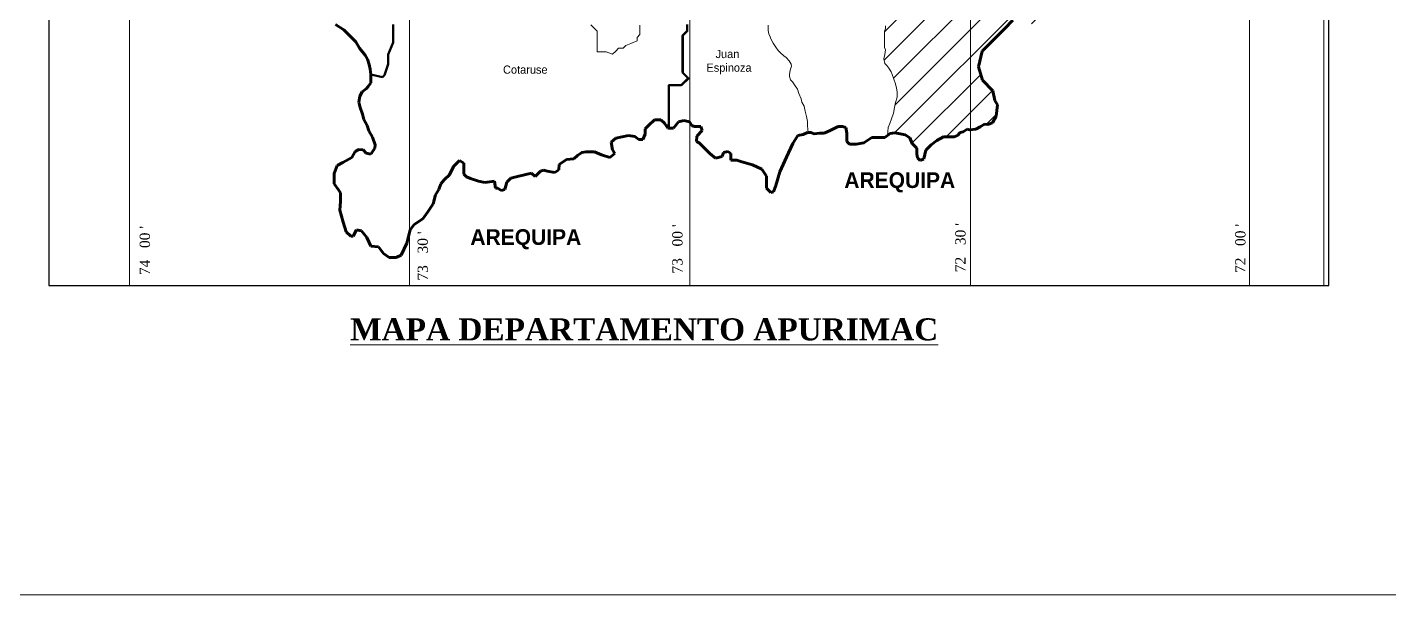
# Model space of a CAD drawing. Header units: metres. Extents: x 757954 to 760745, y 8404823 to 8405770.
# Drawn here: x 760656.88 to 760678.89, y 8405521.35 to 8405530.52 of the extents above; entities that cross this region are included whole.
import ezdxf

# ---------------------------------------------------------------- set-up
doc = ezdxf.new("R2010")
doc.units = ezdxf.units.M
for name, color, linetype, lineweight in [('02', 2, 'Continuous', 20), ('8', 5, 'Continuous', 60), ('Cap Prov', 94, 'Continuous', 25), ('Distrito', 212, 'Continuous', 25), ('Ejes de Coordenadas', 38, 'Continuous', 5), ('HIDROLOGIA', 151, 'Continuous', 18), ('N-Ciudades', 10, 'Continuous', 18), ('PERFIL', 150, 'Continuous', 9), ('PLUMA 01', 31, 'Continuous', 9), ('Red vías Vecinales', 106, 'Continuous', 40)]:
    doc.layers.add(name, color=color, linetype=linetype, lineweight=lineweight)
doc.styles.add('ARIAL', font='arial.ttf')
doc.styles.add('century', font='GOTHIC.TTF')

msp = doc.modelspace()

# ---------------------------------------------------------------- hatches: boundary and pattern name
at = {"layer": 'PERFIL'}
h = msp.add_hatch(dxfattribs=at)
h.set_pattern_fill('ANSI31', color=3, scale=0.1, style=0)
h.set_pattern_definition([(45, (0, 0), (-0.224506403027, 0.224506403027), [])])
h.paths.add_polyline_path([(760673.506, 8405531.948), (760673.569, 8405532.086), (760673.647, 8405532.163), (760673.731, 8405532.163), (760673.731, 8405532.384), (760673.672, 8405532.503), (760673.623, 8405532.604), (760673.534, 8405532.604), (760673.431, 8405532.604), (760673.37, 8405532.543), (760673.283, 8405532.543), (760673.196, 8405532.58), (760673.059, 8405532.64), (760672.955, 8405532.744), (760672.955, 8405532.808), (760672.887, 8405532.876), (760672.887, 8405532.972), (760672.824, 8405532.972), (760672.777, 8405533.019), (760672.725, 8405533.07), (760672.622, 8405533.173), (760672.561, 8405533.234), (760672.474, 8405533.321), (760672.394, 8405533.321), (760672.282, 8405533.321), (760672.193, 8405533.321), (760672.131, 8405533.26), (760672.131, 8405530.959), (760673.565, 8405530.959), (760673.568, 8405530.975), (760673.562, 8405531.17), (760673.506, 8405531.32)])
h.paths.add_polyline_path([(760672.131, 8405533.26), (760672.122, 8405533.251), (760672.041, 8405533.17), (760672.001, 8405533.057), (760671.972, 8405532.974), (760671.813, 8405533.03), (760671.771, 8405532.988), (760671.626, 8405532.903), (760671.548, 8405532.818), (760671.436, 8405532.713), (760671.362, 8405532.683), (760671.3, 8405532.746), (760671.14, 8405532.746), (760671.14, 8405532.614), (760671.108, 8405532.341), (760670.981, 8405532.182), (760670.933, 8405531.912), (760670.877, 8405531.808), (760670.877, 8405531.733), (760670.849, 8405531.705), (760670.794, 8405531.65), (760670.767, 8405531.565), (760670.748, 8405531.503), (760670.698, 8405531.453), (760670.698, 8405531.371), (760670.719, 8405531.315), (760670.741, 8405531.259), (760670.758, 8405531.214), (760670.777, 8405531.164), (760670.777, 8405531.121), (760670.814, 8405531.084), (760670.814, 8405531.001), (760670.799, 8405530.959), (760672.131, 8405530.959)])
h.paths.add_polyline_path([(760672.131, 8405530.959), (760670.799, 8405530.959), (760670.793, 8405530.94), (760670.793, 8405530.892), (760670.793, 8405530.847), (760670.793, 8405530.801), (760670.741, 8405530.801), (760670.715, 8405530.827), (760670.66, 8405530.827), (760670.667, 8405530.807), (760670.667, 8405530.776), (760670.693, 8405530.722), (760670.705, 8405530.665), (760670.747, 8405530.623), (760670.758, 8405530.544), (760670.758, 8405530.499), (760670.74, 8405530.453), (760670.74, 8405530.393), (760670.74, 8405530.327), (760670.74, 8405530.253), (760670.74, 8405530.194), (760670.756, 8405530.154), (760670.745, 8405530.078), (760670.731, 8405530.009), (760670.746, 8405529.937), (760670.78, 8405529.903), (760670.809, 8405529.859), (760670.849, 8405529.8), (760670.864, 8405529.758), (760670.892, 8405529.681), (760670.919, 8405529.604), (760670.933, 8405529.534), (760670.944, 8405529.477), (760670.944, 8405529.39), (760670.917, 8405529.302), (760670.9, 8405529.224), (760670.883, 8405529.131), (760670.851, 8405529.041), (760670.824, 8405528.963), (760670.801, 8405528.9), (760670.789, 8405528.773), (760670.829, 8405528.803), (760670.909, 8405528.813), (760670.994, 8405528.799), (760671.074, 8405528.783), (760671.151, 8405528.734), (760671.185, 8405528.642), (760671.262, 8405528.565), (760671.262, 8405528.474), (760671.273, 8405528.409), (760671.317, 8405528.366), (760671.376, 8405528.396), (760671.407, 8405528.534), (760671.493, 8405528.621), (760671.587, 8405528.688), (760671.693, 8405528.75), (760671.868, 8405528.75), (760671.918, 8405528.773), (760671.962, 8405528.819), (760672.009, 8405528.832), (760672.076, 8405528.872), (760672.115, 8405528.86), (760672.131, 8405528.862)])
h.paths.add_polyline_path([(760673.328, 8405530.764), (760673.392, 8405530.79), (760673.463, 8405530.79), (760673.496, 8405530.823), (760673.547, 8405530.874), (760673.565, 8405530.959), (760672.131, 8405530.959), (760672.131, 8405528.862), (760672.217, 8405528.874), (760672.285, 8405528.913), (760672.355, 8405528.953), (760672.411, 8405528.951), (760672.484, 8405528.977), (760672.547, 8405529.082), (760672.566, 8405529.265), (760672.523, 8405529.338), (760672.493, 8405529.493), (760672.322, 8405529.664), (760672.261, 8405529.883), (760672.318, 8405530.134), (760672.392, 8405530.208), (760672.505, 8405530.322), (760672.681, 8405530.497), (760672.817, 8405530.633), (760672.938, 8405530.662), (760672.982, 8405530.637), (760673.065, 8405530.554), (760673.143, 8405530.587), (760673.235, 8405530.672)])
h.paths.add_polyline_path([(760671.144, 8405530.926), (760672.606, 8405530.926), (760672.606, 8405531.212), (760671.144, 8405531.212)], flags=9)
h.paths.add_polyline_path([(760668.57, 8405531.105), (760671.42, 8405531.105), (760671.42, 8405531.719), (760668.57, 8405531.719)], flags=9)

# ---------------------------------------------------------------- linework, layer by layer
at = {"lineweight": 60}
for p, q in [((760661.999, 8405530.478), (760661.863, 8405530.564)), ((760672.817, 8405530.633), (760672.681, 8405530.497)), ((760662.091, 8405530.385), (760661.999, 8405530.478)), ((760662.192, 8405530.284), (760662.091, 8405530.385)), ((760662.253, 8405530.184), (760662.192, 8405530.284)), ((760672.505, 8405530.322), (760672.392, 8405530.208)), ((760672.681, 8405530.497), (760672.505, 8405530.322)), ((760662.341, 8405530.07), (760662.253, 8405530.184)), ((760662.38, 8405530.005), (760662.341, 8405530.07)), ((760672.318, 8405530.134), (760672.261, 8405529.883)), ((760672.392, 8405530.208), (760672.318, 8405530.134)), ((760662.406, 8405529.916), (760662.38, 8405530.005)), ((760662.424, 8405529.844), (760662.406, 8405529.916)), ((760662.434, 8405529.759), (760662.424, 8405529.844)), ((760672.261, 8405529.883), (760672.322, 8405529.664)), ((760662.393, 8405529.562), (760662.433, 8405529.623)), ((760662.433, 8405529.623), (760662.434, 8405529.759)), ((760672.322, 8405529.664), (760672.493, 8405529.493)), ((760662.243, 8405529.311), (760662.259, 8405529.406)), ((760662.259, 8405529.406), (760662.295, 8405529.476)), ((760662.295, 8405529.476), (760662.363, 8405529.531)), ((760662.363, 8405529.531), (760662.393, 8405529.562)), ((760672.493, 8405529.493), (760672.523, 8405529.338)), ((760662.26, 8405529.226), (760662.243, 8405529.311)), ((760662.299, 8405529.116), (760662.26, 8405529.226)), ((760672.523, 8405529.338), (760672.566, 8405529.265)), ((760672.566, 8405529.265), (760672.547, 8405529.082)), ((760662.321, 8405529.029), (760662.299, 8405529.116)), ((760662.375, 8405528.932), (760662.321, 8405529.029)), ((760667.019, 8405529.026), (760666.93, 8405528.938)), ((760667.122, 8405529.026), (760667.019, 8405529.026)), ((760667.18, 8405528.968), (760667.122, 8405529.026)), ((760667.235, 8405528.891), (760667.18, 8405528.968)), ((760667.407, 8405528.993), (760667.326, 8405528.888)), ((760667.494, 8405529.014), (760667.407, 8405528.993)), ((760667.588, 8405528.993), (760667.494, 8405529.014)), ((760667.626, 8405528.93), (760667.588, 8405528.993)), ((760672.484, 8405528.977), (760672.411, 8405528.951)), ((760672.547, 8405529.082), (760672.484, 8405528.977)), ((760662.402, 8405528.844), (760662.375, 8405528.932)), ((760662.464, 8405528.744), (760662.402, 8405528.844)), ((760662.504, 8405528.619), (760662.464, 8405528.744)), ((760666.598, 8405528.769), (760666.398, 8405528.729)), ((760666.704, 8405528.754), (760666.598, 8405528.769)), ((760666.769, 8405528.704), (760666.704, 8405528.754)), ((760666.87, 8405528.791), (760666.832, 8405528.708)), ((760666.93, 8405528.938), (760666.87, 8405528.878)), ((760666.87, 8405528.878), (760666.87, 8405528.791)), ((760667.326, 8405528.888), (760667.235, 8405528.891)), ((760667.663, 8405528.915), (760667.626, 8405528.93)), ((760667.77, 8405528.915), (760667.663, 8405528.915)), ((760667.7, 8405528.675), (760667.707, 8405528.758)), ((760667.707, 8405528.758), (760667.794, 8405528.853)), ((760667.794, 8405528.853), (760667.77, 8405528.915)), ((760669.339, 8405528.771), (760669.256, 8405528.643)), ((760669.423, 8405528.788), (760669.339, 8405528.771)), ((760669.497, 8405528.817), (760669.423, 8405528.788)), ((760669.548, 8405528.821), (760669.497, 8405528.817)), ((760669.605, 8405528.799), (760669.548, 8405528.821)), ((760669.687, 8405528.807), (760669.605, 8405528.799)), ((760669.762, 8405528.807), (760669.687, 8405528.807)), ((760669.861, 8405528.854), (760669.762, 8405528.807)), ((760669.993, 8405528.915), (760669.861, 8405528.854)), ((760670.063, 8405528.915), (760669.993, 8405528.915)), ((760670.115, 8405528.901), (760670.063, 8405528.915)), ((760670.129, 8405528.808), (760670.115, 8405528.901)), ((760670.129, 8405528.676), (760670.129, 8405528.808)), ((760670.534, 8405528.741), (760670.406, 8405528.65)), ((760670.746, 8405528.741), (760670.534, 8405528.741)), ((760670.829, 8405528.803), (760670.746, 8405528.741)), ((760670.909, 8405528.813), (760670.829, 8405528.803)), ((760670.994, 8405528.799), (760670.909, 8405528.813)), ((760671.074, 8405528.783), (760670.994, 8405528.799)), ((760671.151, 8405528.734), (760671.074, 8405528.783)), ((760671.693, 8405528.75), (760671.587, 8405528.688)), ((760671.868, 8405528.75), (760671.693, 8405528.75)), ((760671.918, 8405528.773), (760671.868, 8405528.75)), ((760671.962, 8405528.819), (760671.918, 8405528.773)), ((760672.009, 8405528.832), (760671.962, 8405528.819)), ((760672.076, 8405528.872), (760672.009, 8405528.832)), ((760672.115, 8405528.86), (760672.076, 8405528.872)), ((760672.217, 8405528.874), (760672.115, 8405528.86)), ((760672.285, 8405528.913), (760672.217, 8405528.874)), ((760672.355, 8405528.953), (760672.285, 8405528.913)), ((760672.411, 8405528.951), (760672.355, 8405528.953)), ((760662.184, 8405528.512), (760662.242, 8405528.546)), ((760662.242, 8405528.546), (760662.31, 8405528.54)), ((760662.31, 8405528.54), (760662.36, 8405528.483)), ((760662.432, 8405528.467), (760662.499, 8405528.568)), ((760662.499, 8405528.568), (760662.504, 8405528.619)), ((760666.398, 8405528.729), (760666.322, 8405528.665)), ((760666.322, 8405528.665), (760666.341, 8405528.54)), ((760666.341, 8405528.54), (760666.381, 8405528.481)), ((760666.832, 8405528.708), (760666.769, 8405528.704)), ((760667.744, 8405528.65), (760667.7, 8405528.675)), ((760667.821, 8405528.574), (760667.744, 8405528.65)), ((760667.918, 8405528.477), (760667.821, 8405528.574)), ((760669.256, 8405528.643), (760669.154, 8405528.418)), ((760670.174, 8405528.631), (760670.129, 8405528.676)), ((760670.283, 8405528.631), (760670.174, 8405528.631)), ((760670.406, 8405528.65), (760670.283, 8405528.631)), ((760671.185, 8405528.642), (760671.151, 8405528.734)), ((760671.262, 8405528.565), (760671.185, 8405528.642)), ((760671.262, 8405528.474), (760671.262, 8405528.565)), ((760671.407, 8405528.534), (760671.376, 8405528.396)), ((760671.493, 8405528.621), (760671.407, 8405528.534)), ((760671.587, 8405528.688), (760671.493, 8405528.621)), ((760661.893, 8405528.283), (760661.982, 8405528.334)), ((760661.982, 8405528.334), (760662.127, 8405528.416)), ((760662.127, 8405528.416), (760662.184, 8405528.512)), ((760662.36, 8405528.483), (760662.432, 8405528.467)), ((760663.866, 8405528.365), (760663.769, 8405528.27)), ((760663.936, 8405528.325), (760663.866, 8405528.365)), ((760663.936, 8405528.255), (760663.936, 8405528.325)), ((760665.481, 8405528.302), (760665.473, 8405528.214)), ((760665.6, 8405528.384), (760665.481, 8405528.302)), ((760665.719, 8405528.394), (760665.6, 8405528.384)), ((760665.774, 8405528.45), (760665.719, 8405528.394)), ((760665.847, 8405528.494), (760665.774, 8405528.45)), ((760665.915, 8405528.508), (760665.847, 8405528.494)), ((760666.049, 8405528.508), (760665.915, 8405528.508)), ((760666.163, 8405528.457), (760666.049, 8405528.508)), ((760666.297, 8405528.413), (760666.163, 8405528.457)), ((760666.381, 8405528.481), (760666.297, 8405528.413)), ((760668.005, 8405528.402), (760667.918, 8405528.477)), ((760668.116, 8405528.432), (760668.005, 8405528.402)), ((760668.138, 8405528.494), (760668.116, 8405528.432)), ((760668.206, 8405528.511), (760668.138, 8405528.494)), ((760668.257, 8405528.478), (760668.206, 8405528.511)), ((760668.257, 8405528.371), (760668.257, 8405528.478)), ((760668.35, 8405528.371), (760668.257, 8405528.371)), ((760668.435, 8405528.346), (760668.35, 8405528.371)), ((760668.604, 8405528.296), (760668.435, 8405528.346)), ((760668.757, 8405528.226), (760668.604, 8405528.296)), ((760669.154, 8405528.418), (760669.046, 8405528.183)), ((760671.273, 8405528.409), (760671.262, 8405528.474)), ((760671.317, 8405528.366), (760671.273, 8405528.409)), ((760671.376, 8405528.396), (760671.317, 8405528.366)), ((760661.844, 8405528.159), (760661.893, 8405528.283)), ((760661.844, 8405527.991), (760661.844, 8405528.159)), ((760663.704, 8405528.134), (760663.623, 8405528.057)), ((760663.769, 8405528.27), (760663.704, 8405528.134)), ((760663.936, 8405528.143), (760663.936, 8405528.255)), ((760663.979, 8405528.1), (760663.936, 8405528.143)), ((760664.044, 8405528.078), (760663.979, 8405528.1)), ((760664.176, 8405528.032), (760664.044, 8405528.078)), ((760664.696, 8405528.079), (760664.634, 8405528.016)), ((760664.808, 8405528.107), (760664.696, 8405528.079)), ((760665.033, 8405528.162), (760664.808, 8405528.107)), ((760665.09, 8405528.106), (760665.033, 8405528.162)), ((760665.127, 8405528.143), (760665.09, 8405528.106)), ((760665.176, 8405528.192), (760665.127, 8405528.143)), ((760665.23, 8405528.21), (760665.176, 8405528.192)), ((760665.284, 8405528.192), (760665.23, 8405528.21)), ((760665.408, 8405528.174), (760665.284, 8405528.192)), ((760665.473, 8405528.214), (760665.408, 8405528.174)), ((760668.832, 8405528.115), (760668.757, 8405528.226)), ((760668.831, 8405527.919), (760668.832, 8405528.115)), ((760669.046, 8405528.183), (760668.984, 8405527.965)), ((760661.914, 8405527.891), (760661.844, 8405527.991)), ((760661.944, 8405527.846), (760661.914, 8405527.891)), ((760663.533, 8405527.899), (760663.481, 8405527.812)), ((760663.564, 8405527.991), (760663.533, 8405527.899)), ((760663.623, 8405528.057), (760663.564, 8405527.991)), ((760664.28, 8405528.013), (760664.176, 8405528.032)), ((760664.433, 8405528.035), (760664.28, 8405528.013)), ((760664.45, 8405527.919), (760664.433, 8405528.035)), ((760664.433, 8405528.035), (760664.433, 8405528.035)), ((760664.488, 8405527.919), (760664.45, 8405527.919)), ((760664.544, 8405527.883), (760664.488, 8405527.919)), ((760664.603, 8405527.896), (760664.544, 8405527.883)), ((760664.634, 8405528.016), (760664.603, 8405527.896)), ((760668.903, 8405527.849), (760668.831, 8405527.919)), ((760668.947, 8405527.859), (760668.903, 8405527.849)), ((760668.984, 8405527.965), (760668.947, 8405527.859)), ((760661.931, 8405527.563), (760661.944, 8405527.705)), ((760661.944, 8405527.705), (760661.944, 8405527.846)), ((760663.445, 8405527.668), (760663.357, 8405527.534)), ((760663.481, 8405527.812), (760663.445, 8405527.668)), ((760661.986, 8405527.367), (760661.931, 8405527.563)), ((760663.275, 8405527.426), (760663.135, 8405527.334)), ((760663.357, 8405527.534), (760663.275, 8405527.426)), ((760662.036, 8405527.214), (760661.986, 8405527.367)), ((760662.111, 8405527.144), (760662.036, 8405527.214)), ((760662.204, 8405527.248), (760662.151, 8405527.141)), ((760662.284, 8405527.232), (760662.204, 8405527.248)), ((760662.372, 8405527.122), (760662.284, 8405527.232)), ((760663.068, 8405527.246), (760663.016, 8405527.031)), ((760663.135, 8405527.334), (760663.068, 8405527.246)), ((760662.151, 8405527.141), (760662.111, 8405527.144)), ((760662.433, 8405526.981), (760662.372, 8405527.122)), ((760662.56, 8405526.969), (760662.433, 8405526.981)), ((760663.016, 8405527.031), (760662.925, 8405526.834)), ((760662.64, 8405526.864), (760662.56, 8405526.969)), ((760662.731, 8405526.798), (760662.64, 8405526.864)), ((760662.784, 8405526.798), (760662.731, 8405526.798)), ((760662.842, 8405526.798), (760662.784, 8405526.798)), ((760662.925, 8405526.834), (760662.842, 8405526.798))]:
    msp.add_line(p, q, dxfattribs=at)
at = {"layer": '02'}
for points in [[(760662.797, 8405530.567), (760662.797, 8405530.393), (760662.797, 8405530.272), (760662.716, 8405530.078), (760662.716, 8405530.001), (760662.716, 8405529.923), (760662.654, 8405529.746), (760662.623, 8405529.715), (760662.434, 8405529.759)], [(760667.547, 8405530.567), (760667.547, 8405530.463), (760667.474, 8405530.39), (760667.474, 8405530.233), (760667.474, 8405530.083), (760667.474, 8405529.933), (760667.474, 8405529.791), (760667.567, 8405529.698), (760667.451, 8405529.582), (760667.451, 8405529.582), (760667.451, 8405529.582), (760667.334, 8405529.582), (760667.251, 8405529.582), (760667.251, 8405529.432), (760667.251, 8405529.156), (760667.251, 8405529.023), (760667.25, 8405528.89)], [(760667.561, 8405530.563), (760667.561, 8405530.458), (760667.488, 8405530.385), (760667.488, 8405530.228), (760667.488, 8405530.078), (760667.488, 8405529.928), (760667.488, 8405529.786), (760667.581, 8405529.693), (760667.465, 8405529.577), (760667.465, 8405529.577), (760667.465, 8405529.577), (760667.348, 8405529.577), (760667.265, 8405529.577), (760667.265, 8405529.427), (760667.265, 8405529.152), (760667.265, 8405529.018), (760667.264, 8405528.886)]]:
    msp.add_lwpolyline(points, dxfattribs=at)
at = {"layer": 'Cap Prov', "lineweight": 50}
for points in [[(760662.797, 8405530.567), (760662.797, 8405530.393), (760662.797, 8405530.272), (760662.716, 8405530.078), (760662.716, 8405530.001), (760662.716, 8405529.923), (760662.654, 8405529.746), (760662.623, 8405529.715), (760662.434, 8405529.759)], [(760667.547, 8405530.567), (760667.547, 8405530.463), (760667.474, 8405530.39), (760667.474, 8405530.233), (760667.474, 8405530.083), (760667.474, 8405529.933), (760667.474, 8405529.791), (760667.567, 8405529.698), (760667.451, 8405529.582), (760667.451, 8405529.582), (760667.451, 8405529.582), (760667.334, 8405529.582), (760667.251, 8405529.582), (760667.251, 8405529.432), (760667.251, 8405529.156), (760667.251, 8405529.023), (760667.25, 8405528.89)]]:
    msp.add_lwpolyline(points, dxfattribs=at)
at = {"layer": 'Ejes de Coordenadas', "linetype": 'Continuous'}
for p, q in [((760658.533, 8405544.938), (760658.533, 8405526.346)), ((760663.059, 8405544.938), (760663.059, 8405526.346)), ((760667.593, 8405544.938), (760667.593, 8405526.346)), ((760672.131, 8405544.938), (760672.131, 8405526.346)), ((760676.642, 8405544.938), (760676.642, 8405526.346)), ((760658.533, 8405526.346), (760677.845, 8405526.346))]:
    msp.add_line(p, q, dxfattribs=at)
msp.add_lwpolyline([(760677.845, 8405526.346), (760657.231, 8405526.346), (760657.231, 8405543.533), (760677.845, 8405543.533)], close=True, dxfattribs=at)
at = {"layer": 'HIDROLOGIA', "linetype": 'Continuous', "lineweight": 5}
msp.add_lwpolyline([(760666.786, 8405530.557), (760666.786, 8405530.472), (760666.786, 8405530.403), (760666.741, 8405530.357), (760666.741, 8405530.3), (760666.641, 8405530.26), (760666.559, 8405530.228), (760666.513, 8405530.182), (760666.441, 8405530.182), (760666.395, 8405530.136), (760666.344, 8405530.085), (760666.238, 8405530.121), (760666.186, 8405530.121), (760666.096, 8405530.121), (760666.096, 8405530.197), (760666.096, 8405530.278), (760666.096, 8405530.378), (760666.096, 8405530.457), (760666.038, 8405530.514), (760665.993, 8405530.56)], dxfattribs=at)
at = {"layer": 'N-Ciudades', "linetype": 'Continuous', "lineweight": 5}
for points in [[(760668.861, 8405530.556), (760668.861, 8405530.505), (760668.861, 8405530.469), (760668.872, 8405530.417), (760668.891, 8405530.365), (760668.902, 8405530.334), (760668.938, 8405530.262), (760668.981, 8405530.198), (760669.023, 8405530.146), (760669.06, 8405530.109), (760669.11, 8405530.059), (760669.15, 8405530.031), (760669.2, 8405529.98), (760669.228, 8405529.925), (760669.235, 8405529.893), (760669.216, 8405529.826), (760669.205, 8405529.756), (760669.205, 8405529.724), (760669.219, 8405529.671), (760669.251, 8405529.639), (760669.284, 8405529.588), (760669.335, 8405529.519), (760669.356, 8405529.45), (760669.391, 8405529.366), (760669.405, 8405529.309), (760669.442, 8405529.243), (760669.458, 8405529.164), (760669.476, 8405529.08), (760669.493, 8405528.995), (760669.493, 8405528.929), (760669.508, 8405528.817)], [(760670.758, 8405530.544), (760670.758, 8405530.499), (760670.74, 8405530.453), (760670.74, 8405530.393), (760670.74, 8405530.327), (760670.74, 8405530.253), (760670.74, 8405530.194), (760670.756, 8405530.154), (760670.745, 8405530.078), (760670.731, 8405530.009), (760670.746, 8405529.937), (760670.78, 8405529.903), (760670.809, 8405529.859), (760670.849, 8405529.8), (760670.864, 8405529.758), (760670.892, 8405529.681), (760670.919, 8405529.604), (760670.933, 8405529.534), (760670.944, 8405529.477), (760670.944, 8405529.39), (760670.917, 8405529.302), (760670.9, 8405529.224), (760670.883, 8405529.131), (760670.851, 8405529.041), (760670.824, 8405528.963), (760670.801, 8405528.9), (760670.789, 8405528.773), (760670.789, 8405528.773)]]:
    msp.add_lwpolyline(points, dxfattribs=at)
at = {"layer": 'PLUMA 01'}
msp.add_lwpolyline([(760645.155, 8405521.346), (760745.24, 8405521.346), (760745.24, 8405580.746), (760645.155, 8405580.746)], close=True, dxfattribs=at)
at = {"layer": 'Red vías Vecinales', "color": 7, "lineweight": 30}
msp.add_lwpolyline([(760657.231, 8405526.346), (760677.922, 8405526.346), (760677.922, 8405544.938), (760657.231, 8405544.938), (760657.231, 8405526.346)], dxfattribs=at)

# ---------------------------------------------------------------- texts
at = {"layer": '8', "color": 7, "char_height": 0.25396, "attachment_point": 1, "style": 'century'}
for insert in [(760670.09, 8405528.176), (760664.044, 8405527.256)]:
    msp.add_mtext('{\\fBankGothic Md BT|b1|i0|c0|p34;AREQUIPA}', dxfattribs=dict(at, insert=insert))
at = {"layer": '8', "color": 5, "lineweight": 5, "insert": (760662.102, 8405525.815), "char_height": 0.35631, "attachment_point": 1, "style": 'century'}
msp.add_mtext('{\\fBook Antiqua|b1|i0|c0|p18;\\L\\C7;MAPA DEPARTAMENTO APURIMAC}', dxfattribs=at)
at = {"layer": 'Distrito', "linetype": 'Continuous', "lineweight": 5, "char_height": 0.1326, "width": 1.67709, "attachment_point": 1, "style": 'century'}
for s, insert in [('   Juan\\PEspinoza', (760667.861, 8405530.155)), ('Cotaruse', (760664.572, 8405529.902))]:
    msp.add_mtext(s, dxfattribs=dict(at, insert=insert))
at = {"layer": 'Ejes de Coordenadas', "char_height": 0.16581, "width": 1.11146, "attachment_point": 1, "rotation": 90, "style": 'ARIAL'}
for s, insert in [("{\\fTimes New Roman|b0|i0|c0|p18;74   00 '}", (760658.697, 8405526.513)), ("{\\fTimes New Roman|b0|i0|c0|p18;73   30 '}", (760663.191, 8405526.424)), ("{\\fTimes New Roman|b0|i0|c0|p18;73   00 '}", (760667.308, 8405526.538)), ("{\\fTimes New Roman|b0|i0|c0|p18;72   30 '}", (760671.884, 8405526.559)), ("{\\fTimes New Roman|b0|i0|c0|p18;72   00 '}", (760676.41, 8405526.546))]:
    msp.add_mtext(s, dxfattribs=dict(at, insert=insert))

doc.saveas('drawing.dxf')
